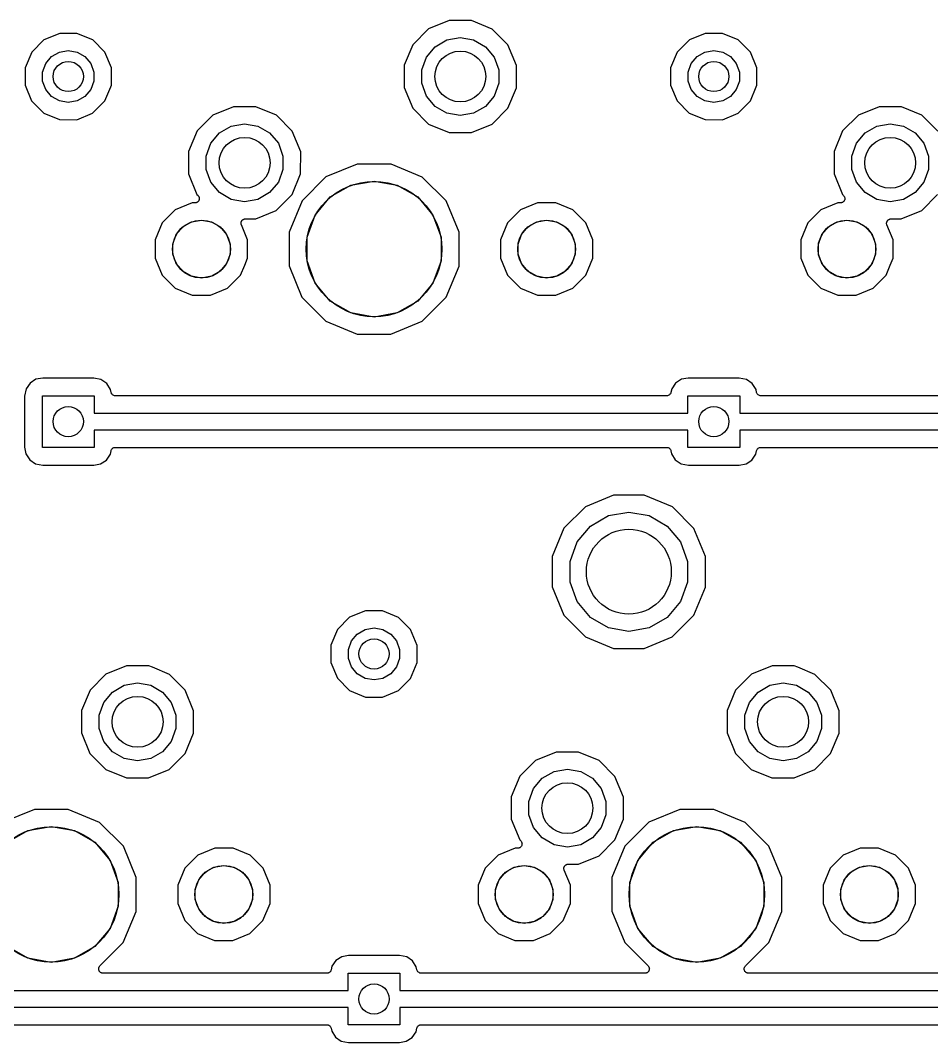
# Model space of a CAD drawing. Extents: x 36 to 201, y -145 to -29.
# Drawn here: x 49.59 to 76.41, y -83.36 to -53.27 of the extents above; entities that cross this region are included whole.
import ezdxf

# ---------------------------------------------------------------- set-up
doc = ezdxf.new("R2010")
doc.units = 0
doc.header["$MEASUREMENT"] = 0
doc.layers.add('BLACK', color=7, linetype='CONTINUOUS')

msp = doc.modelspace()

# ---------------------------------------------------------------- linework, layer by layer
at = {"layer": 'Black'}
for p, q in [((61.606, -53.5195), (61.1412, -53.9836)), ((62.213, -53.2687), (61.606, -53.5195)), ((62.8698, -53.2693), (62.213, -53.2687)), ((63.4764, -53.5212), (62.8698, -53.2693)), ((63.9405, -53.986), (63.4764, -53.5212)), ((50.2815, -53.8427), (49.924, -54.1997)), ((50.7485, -53.6498), (50.2815, -53.8427)), ((51.2537, -53.6502), (50.7485, -53.6498)), ((51.7203, -53.844), (51.2537, -53.6502)), ((52.0773, -54.2015), (51.7203, -53.844)), ((61.8025, -54.0411), (62.1476, -53.8418)), ((62.1476, -53.8418), (62.54, -53.7726)), ((62.54, -53.7726), (62.9324, -53.8418)), ((62.9324, -53.8418), (63.2775, -54.0411)), ((69.2815, -53.8427), (68.924, -54.1997)), ((69.7485, -53.6498), (69.2815, -53.8427)), ((70.2537, -53.6502), (69.7485, -53.6498)), ((70.7203, -53.844), (70.2537, -53.6502)), ((71.0773, -54.2015), (70.7203, -53.844)), ((50.7384, -54.2012), (51, -54.1551)), ((51, -54.1551), (51.2616, -54.2012)), ((61.1412, -53.9836), (60.8893, -54.5902)), ((61.5464, -54.3463), (61.8025, -54.0411)), ((63.2775, -54.0411), (63.5336, -54.3463)), ((64.1913, -54.593), (63.9405, -53.986)), ((69.7384, -54.2012), (70, -54.1551)), ((70, -54.1551), (70.2616, -54.2012)), ((49.924, -54.1997), (49.7302, -54.6663)), ((50.3376, -54.5375), (50.5083, -54.334)), ((50.5083, -54.334), (50.7384, -54.2012)), ((51.2616, -54.2012), (51.4917, -54.334)), ((51.4917, -54.334), (51.6624, -54.5375)), ((52.2702, -54.6685), (52.0773, -54.2015)), ((61.4101, -54.7208), (61.5464, -54.3463)), ((63.5336, -54.3463), (63.6699, -54.7208)), ((68.924, -54.1997), (68.7302, -54.6663)), ((69.3376, -54.5375), (69.5083, -54.334)), ((69.5083, -54.334), (69.7384, -54.2012)), ((70.2616, -54.2012), (70.4917, -54.334)), ((70.4917, -54.334), (70.6624, -54.5375)), ((71.2702, -54.6685), (71.0773, -54.2015)), ((49.7302, -54.6663), (49.7298, -55.1715)), ((50.2467, -54.7872), (50.3376, -54.5375)), ((51.6624, -54.5375), (51.7533, -54.7872)), ((52.2698, -55.1737), (52.2702, -54.6685)), ((60.8893, -54.5902), (60.8887, -55.247)), ((61.4101, -55.1192), (61.4101, -54.7208)), ((63.6699, -54.7208), (63.6699, -55.1192)), ((64.1908, -55.1965), (64.1913, -54.593)), ((68.7302, -54.6663), (68.7298, -55.1715)), ((69.2467, -54.7872), (69.3376, -54.5375)), ((70.6624, -54.5375), (70.7533, -54.7872)), ((71.2698, -55.1737), (71.2702, -54.6685)), ((50.2467, -55.0528), (50.2467, -54.7872)), ((50.3376, -55.3025), (50.2467, -55.0528)), ((51.7533, -55.0528), (51.6624, -55.3025)), ((51.7533, -54.7872), (51.7533, -55.0528)), ((69.2467, -55.0528), (69.2467, -54.7872)), ((69.3376, -55.3025), (69.2467, -55.0528)), ((70.7533, -55.0528), (70.6624, -55.3025)), ((70.7533, -54.7872), (70.7533, -55.0528)), ((49.7298, -55.1715), (49.9227, -55.6385)), ((50.5083, -55.506), (50.3376, -55.3025)), ((51.6624, -55.3025), (51.4917, -55.506)), ((52.076, -55.6403), (52.2491, -55.2234)), ((52.2491, -55.2234), (52.2698, -55.1737)), ((52.2491, -55.2234), (52.2491, -55.2234)), ((60.8887, -55.247), (61.1395, -55.854)), ((61.5464, -55.4937), (61.4101, -55.1192)), ((63.6699, -55.1192), (63.5336, -55.4937)), ((63.9388, -55.8564), (64.1907, -55.2498)), ((64.1907, -55.2498), (64.1908, -55.1966)), ((64.1908, -55.1966), (64.1908, -55.1965)), ((68.7298, -55.1715), (68.9227, -55.6385)), ((69.5083, -55.506), (69.3376, -55.3025)), ((70.6624, -55.3025), (70.4917, -55.506)), ((71.076, -55.6403), (71.2491, -55.2234)), ((71.2491, -55.2234), (71.2698, -55.1737)), ((71.2491, -55.2234), (71.2491, -55.2234)), ((49.9227, -55.6385), (50.2797, -55.996)), ((50.7384, -55.6388), (50.5083, -55.506)), ((51, -55.6849), (50.7384, -55.6388)), ((51.2616, -55.6388), (51, -55.6849)), ((51.4917, -55.506), (51.2616, -55.6388)), ((51.7185, -55.9973), (52.076, -55.6403)), ((61.8025, -55.7989), (61.5464, -55.4937)), ((63.5336, -55.4937), (63.2775, -55.7989)), ((68.9227, -55.6385), (69.2797, -55.996)), ((69.7384, -55.6388), (69.5083, -55.506)), ((70, -55.6849), (69.7384, -55.6388)), ((70.2616, -55.6388), (70, -55.6849)), ((70.4917, -55.506), (70.2616, -55.6388)), ((70.7185, -55.9973), (71.076, -55.6403)), ((55.863, -55.8087), (55.256, -56.0595)), ((56.5198, -55.8093), (55.863, -55.8087)), ((57.1264, -56.0612), (56.5198, -55.8093)), ((61.1395, -55.854), (61.6036, -56.3188)), ((62.1476, -55.9982), (61.8025, -55.7989)), ((63.2775, -55.7989), (62.9324, -55.9982)), ((63.474, -56.3205), (63.9388, -55.8564)), ((74.863, -55.8087), (74.256, -56.0595)), ((75.5198, -55.8093), (74.863, -55.8087)), ((76.1264, -56.0612), (75.5198, -55.8093)), ((50.2797, -55.996), (50.7463, -56.1898)), ((50.7463, -56.1898), (51.2515, -56.1902)), ((51.2515, -56.1902), (51.7185, -55.9973)), ((55.256, -56.0595), (54.7912, -56.5236)), ((57.5905, -56.526), (57.1264, -56.0612)), ((62.54, -56.0674), (62.1476, -55.9982)), ((62.9324, -55.9982), (62.54, -56.0674)), ((69.2797, -55.996), (69.7463, -56.1898)), ((69.7463, -56.1898), (70.2515, -56.1902)), ((70.2515, -56.1902), (70.7185, -55.9973)), ((74.256, -56.0595), (73.7912, -56.5236)), ((76.5905, -56.526), (76.1264, -56.0612)), ((54.7912, -56.5236), (54.5393, -57.1302)), ((55.4525, -56.5811), (55.7976, -56.3818)), ((55.7976, -56.3818), (56.19, -56.3126)), ((56.19, -56.3126), (56.5824, -56.3818)), ((56.5824, -56.3818), (56.9275, -56.5811)), ((57.8413, -57.133), (57.5905, -56.526)), ((61.6036, -56.3188), (62.2102, -56.5707)), ((62.2102, -56.5707), (62.867, -56.5713)), ((62.867, -56.5713), (63.474, -56.3205)), ((73.7912, -56.5236), (73.5393, -57.1302)), ((74.4525, -56.5811), (74.7976, -56.3818)), ((74.7976, -56.3818), (75.19, -56.3126)), ((75.19, -56.3126), (75.5824, -56.3818)), ((75.5824, -56.3818), (75.9275, -56.5811)), ((55.1964, -56.8863), (55.4525, -56.5811)), ((56.9275, -56.5811), (57.1836, -56.8863)), ((74.1964, -56.8863), (74.4525, -56.5811)), ((75.9275, -56.5811), (76.1836, -56.8863)), ((54.5393, -57.1302), (54.5387, -57.787)), ((55.0601, -57.2608), (55.1964, -56.8863)), ((57.1836, -56.8863), (57.3199, -57.2608)), ((57.8407, -57.7898), (57.8413, -57.133)), ((73.5393, -57.1302), (73.5387, -57.787)), ((74.0601, -57.2608), (74.1964, -56.8863)), ((76.1836, -56.8863), (76.3199, -57.2608)), ((55.0601, -57.6592), (55.0601, -57.2608)), ((57.3199, -57.2608), (57.3199, -57.6592)), ((74.0601, -57.6592), (74.0601, -57.2608)), ((76.3199, -57.2608), (76.3199, -57.6592)), ((55.1964, -58.0337), (55.0601, -57.6592)), ((57.3199, -57.6592), (57.1836, -58.0337)), ((59.5045, -57.4977), (58.5846, -57.8778)), ((60.4998, -57.4985), (59.5045, -57.4977)), ((61.4191, -57.8802), (60.4998, -57.4985)), ((74.1964, -58.0337), (74.0601, -57.6592)), ((76.3199, -57.6592), (76.1836, -58.0337)), ((54.5387, -57.787), (54.7895, -58.394)), ((55.4525, -58.3389), (55.1964, -58.0337)), ((57.1836, -58.0337), (56.9275, -58.3389)), ((57.5888, -58.3964), (57.8407, -57.7898)), ((58.5846, -57.8778), (57.8802, -58.5809)), ((59.3154, -58.1192), (60, -57.9985)), ((60, -57.9985), (60.6846, -58.1192)), ((62.1222, -58.5846), (61.4191, -57.8802)), ((73.5387, -57.787), (73.7895, -58.394)), ((74.4525, -58.3389), (74.1964, -58.0337)), ((76.1836, -58.0337), (75.9275, -58.3389)), ((55.7976, -58.5382), (55.4525, -58.3389)), ((56.9275, -58.3389), (56.5824, -58.5382)), ((58.7134, -58.4667), (59.3154, -58.1192)), ((60.6846, -58.1192), (61.2865, -58.4667)), ((74.7976, -58.5382), (74.4525, -58.3389)), ((75.9275, -58.3389), (75.5824, -58.5382)), ((54.6509, -58.6409), (54.1513, -58.8473)), ((54.7297, -58.6409), (54.6509, -58.6409)), ((54.7461, -58.6381), (54.7297, -58.6409)), ((54.7626, -58.6366), (54.7461, -58.6381)), ((54.7676, -58.6343), (54.7626, -58.6366)), ((54.7731, -58.6333), (54.7676, -58.6343)), ((54.7875, -58.625), (54.7731, -58.6333)), ((54.8026, -58.618), (54.7875, -58.625)), ((54.7895, -58.394), (54.8197, -58.4242)), ((54.8065, -58.6141), (54.8026, -58.618)), ((54.8114, -58.6113), (54.8065, -58.6141)), ((54.822, -58.5986), (54.8114, -58.6113)), ((54.8197, -58.4242), (54.8292, -58.4378)), ((54.8338, -58.5869), (54.822, -58.5986)), ((54.8292, -58.4378), (54.8399, -58.4505)), ((54.8361, -58.5818), (54.8338, -58.5869)), ((54.8397, -58.5775), (54.8361, -58.5818)), ((54.8454, -58.5619), (54.8397, -58.5775)), ((54.8399, -58.4505), (54.8418, -58.4558)), ((54.8418, -58.4558), (54.845, -58.4604)), ((54.845, -58.4604), (54.8492, -58.4764)), ((54.8525, -58.5469), (54.8454, -58.5619)), ((54.8492, -58.4764), (54.8549, -58.492)), ((54.8529, -58.5413), (54.8525, -58.5469)), ((54.8549, -58.5361), (54.8529, -58.5413)), ((54.8549, -58.492), (54.8549, -58.4976)), ((54.8549, -58.4976), (54.8563, -58.503)), ((54.8563, -58.503), (54.8549, -58.5195)), ((54.8549, -58.5195), (54.8549, -58.5361)), ((56.19, -58.6074), (55.7976, -58.5382)), ((56.5824, -58.5382), (56.19, -58.6074)), ((57.124, -58.8605), (57.5888, -58.3964)), ((57.8802, -58.5809), (57.4985, -59.5002)), ((58.2666, -58.9992), (58.7134, -58.4667)), ((61.2865, -58.4667), (61.7334, -58.9992)), ((62.5023, -59.5045), (62.1222, -58.5846)), ((64.8109, -58.6409), (64.3113, -58.8473)), ((65.3515, -58.6413), (64.8109, -58.6409)), ((65.8508, -58.8487), (65.3515, -58.6413)), ((73.6509, -58.6409), (73.1513, -58.8473)), ((73.7297, -58.6409), (73.6509, -58.6409)), ((73.7461, -58.6381), (73.7297, -58.6409)), ((73.7626, -58.6366), (73.7461, -58.6381)), ((73.7676, -58.6343), (73.7626, -58.6366)), ((73.7731, -58.6333), (73.7676, -58.6343)), ((73.7875, -58.625), (73.7731, -58.6333)), ((73.8026, -58.618), (73.7875, -58.625)), ((73.7895, -58.394), (73.8197, -58.4242)), ((73.8065, -58.6141), (73.8026, -58.618)), ((73.8114, -58.6113), (73.8065, -58.6141)), ((73.822, -58.5986), (73.8114, -58.6113)), ((73.8197, -58.4242), (73.8292, -58.4378)), ((73.8338, -58.5869), (73.822, -58.5986)), ((73.8292, -58.4378), (73.8399, -58.4505)), ((73.8361, -58.5818), (73.8338, -58.5869)), ((73.8397, -58.5775), (73.8361, -58.5818)), ((73.8454, -58.5619), (73.8397, -58.5775)), ((73.8399, -58.4505), (73.8418, -58.4558)), ((73.8418, -58.4558), (73.845, -58.4604)), ((73.845, -58.4604), (73.8492, -58.4764)), ((73.8525, -58.5469), (73.8454, -58.5619)), ((73.8492, -58.4764), (73.8549, -58.492)), ((73.8529, -58.5413), (73.8525, -58.5469)), ((73.8549, -58.5361), (73.8529, -58.5413)), ((73.8549, -58.492), (73.8549, -58.4976)), ((73.8549, -58.4976), (73.8563, -58.503)), ((73.8563, -58.503), (73.8549, -58.5195)), ((73.8549, -58.5195), (73.8549, -58.5361)), ((75.19, -58.6074), (74.7976, -58.5382)), ((75.5824, -58.5382), (75.19, -58.6074)), ((76.124, -58.8605), (76.5888, -58.3964)), ((54.1513, -58.8473), (53.7687, -59.2292)), ((56.517, -59.1113), (57.124, -58.8605)), ((64.3113, -58.8473), (63.9287, -59.2292)), ((66.2327, -59.2313), (65.8508, -58.8487)), ((73.1513, -58.8473), (72.7687, -59.2292)), ((75.517, -59.1113), (76.124, -58.8605)), ((53.7687, -59.2292), (53.5613, -59.7285)), ((54.371, -59.3457), (54.6279, -59.1974)), ((54.6279, -59.1974), (54.92, -59.1458)), ((54.92, -59.1458), (55.2121, -59.1974)), ((55.2121, -59.1974), (55.469, -59.3457)), ((56.086, -59.2434), (56.0878, -59.2297)), ((56.0878, -59.2516), (56.086, -59.2434)), ((56.0878, -59.2297), (56.0879, -59.2159)), ((56.0878, -59.26), (56.0878, -59.2516)), ((56.0925, -59.273), (56.0878, -59.26)), ((56.0879, -59.2159), (56.0907, -59.208)), ((56.0907, -59.208), (56.0918, -59.1997)), ((56.0918, -59.1997), (56.0982, -59.1874)), ((56.0955, -59.2865), (56.0925, -59.273)), ((56.0982, -59.1874), (56.103, -59.1744)), ((56.103, -59.1744), (56.1084, -59.168)), ((56.1084, -59.168), (56.1122, -59.1606)), ((56.1122, -59.1606), (56.1224, -59.1513)), ((56.1224, -59.1513), (56.1314, -59.1407)), ((56.1314, -59.1407), (56.1386, -59.1365)), ((56.1386, -59.1365), (56.1448, -59.1308)), ((56.1448, -59.1308), (56.1576, -59.1256)), ((56.1576, -59.1256), (56.1696, -59.1186)), ((56.1696, -59.1186), (56.1778, -59.1172)), ((56.1778, -59.1172), (56.1855, -59.114)), ((56.1855, -59.114), (56.1994, -59.1134)), ((56.1994, -59.1134), (56.213, -59.111)), ((56.213, -59.111), (56.517, -59.1113)), ((58.0289, -59.6524), (58.2666, -58.9992)), ((61.7334, -58.9992), (61.9711, -59.6524)), ((63.9287, -59.2292), (63.7213, -59.7285)), ((64.531, -59.3457), (64.7879, -59.1974)), ((64.7879, -59.1974), (65.08, -59.1458)), ((65.08, -59.1458), (65.3721, -59.1974)), ((65.3721, -59.1974), (65.629, -59.3457)), ((66.4391, -59.7309), (66.2327, -59.2313)), ((72.7687, -59.2292), (72.5613, -59.7285)), ((73.371, -59.3457), (73.6279, -59.1974)), ((73.6279, -59.1974), (73.92, -59.1458)), ((73.92, -59.1458), (74.2121, -59.1974)), ((74.2121, -59.1974), (74.469, -59.3457)), ((75.086, -59.2434), (75.0878, -59.2297)), ((75.0878, -59.2516), (75.086, -59.2434)), ((75.0878, -59.2297), (75.0879, -59.2159)), ((75.0878, -59.26), (75.0878, -59.2516)), ((75.0925, -59.273), (75.0878, -59.26)), ((75.0879, -59.2159), (75.0907, -59.208)), ((75.0907, -59.208), (75.0918, -59.1997)), ((75.0918, -59.1997), (75.0982, -59.1874)), ((75.0955, -59.2865), (75.0925, -59.273)), ((75.0982, -59.1874), (75.103, -59.1744)), ((75.103, -59.1744), (75.1084, -59.168)), ((75.1084, -59.168), (75.1122, -59.1606)), ((75.1122, -59.1606), (75.1224, -59.1513)), ((75.1224, -59.1513), (75.1314, -59.1407)), ((75.1314, -59.1407), (75.1386, -59.1365)), ((75.1386, -59.1365), (75.1448, -59.1308)), ((75.1448, -59.1308), (75.1576, -59.1256)), ((75.1576, -59.1256), (75.1696, -59.1186)), ((75.1696, -59.1186), (75.1778, -59.1172)), ((75.1778, -59.1172), (75.1855, -59.114)), ((75.1855, -59.114), (75.1994, -59.1134)), ((75.1994, -59.1134), (75.213, -59.111)), ((75.213, -59.111), (75.517, -59.1113)), ((54.0788, -59.8517), (54.1803, -59.5729)), ((54.1803, -59.5729), (54.371, -59.3457)), ((55.469, -59.3457), (55.6597, -59.5729)), ((55.6597, -59.5729), (55.7612, -59.8517)), ((56.2791, -59.7309), (56.0955, -59.2865)), ((57.4985, -59.5002), (57.4977, -60.4955)), ((62.5016, -60.2942), (62.5023, -59.5045)), ((64.2388, -59.8517), (64.3403, -59.5729)), ((64.3403, -59.5729), (64.531, -59.3457)), ((65.629, -59.3457), (65.8197, -59.5729)), ((65.8197, -59.5729), (65.9212, -59.8517)), ((73.0788, -59.8517), (73.1803, -59.5729)), ((73.1803, -59.5729), (73.371, -59.3457)), ((74.469, -59.3457), (74.6597, -59.5729)), ((74.6597, -59.5729), (74.7612, -59.8517)), ((75.2791, -59.7309), (75.0955, -59.2865)), ((53.5613, -59.7285), (53.5609, -60.2691)), ((54.0788, -60.1483), (54.0788, -59.8517)), ((55.7612, -59.8517), (55.7612, -60.1483)), ((56.2787, -60.2715), (56.2791, -59.7309)), ((58.0289, -60.3476), (58.0289, -59.6524)), ((61.9711, -59.6524), (61.9711, -60.3476)), ((63.7213, -59.7285), (63.7209, -60.2691)), ((64.2388, -60.1483), (64.2388, -59.8517)), ((65.9212, -59.8517), (65.9212, -60.1483)), ((66.4387, -60.2715), (66.4391, -59.7309)), ((72.5613, -59.7285), (72.5609, -60.2691)), ((73.0788, -60.1483), (73.0788, -59.8517)), ((74.7612, -59.8517), (74.7612, -60.1483)), ((75.2787, -60.2715), (75.2791, -59.7309)), ((54.1803, -60.4271), (54.0788, -60.1483)), ((55.7612, -60.1483), (55.6597, -60.4271)), ((64.3403, -60.4271), (64.2388, -60.1483)), ((65.9212, -60.1483), (65.8197, -60.4271)), ((73.1803, -60.4271), (73.0788, -60.1483)), ((74.7612, -60.1483), (74.6597, -60.4271)), ((53.5609, -60.2691), (53.7673, -60.7687)), ((54.371, -60.6543), (54.1803, -60.4271)), ((55.6597, -60.4271), (55.469, -60.6543)), ((56.0713, -60.7708), (56.1954, -60.4719)), ((56.1954, -60.4719), (56.2787, -60.2715)), ((58.2666, -61.0008), (58.0289, -60.3476)), ((61.9711, -60.3476), (61.7334, -61.0008)), ((62.5015, -60.4998), (62.5016, -60.2942)), ((62.5016, -60.2942), (62.5016, -60.2942)), ((63.7209, -60.2691), (63.9273, -60.7687)), ((64.531, -60.6543), (64.3403, -60.4271)), ((65.8197, -60.4271), (65.629, -60.6543)), ((66.2313, -60.7708), (66.4387, -60.2715)), ((72.5609, -60.2691), (72.7673, -60.7687)), ((73.371, -60.6543), (73.1803, -60.4271)), ((74.6597, -60.4271), (74.469, -60.6543)), ((75.0713, -60.7708), (75.1954, -60.4719)), ((75.1954, -60.4719), (75.2787, -60.2715)), ((53.7673, -60.7687), (54.1492, -61.1513)), ((54.6279, -60.8026), (54.371, -60.6543)), ((55.469, -60.6543), (55.2121, -60.8026)), ((55.6887, -61.1527), (56.0713, -60.7708)), ((57.4977, -60.4955), (57.8778, -61.4154)), ((62.1198, -61.4191), (62.5015, -60.4998)), ((63.9273, -60.7687), (64.3092, -61.1513)), ((64.7879, -60.8026), (64.531, -60.6543)), ((65.629, -60.6543), (65.3721, -60.8026)), ((65.8487, -61.1527), (66.2313, -60.7708)), ((72.7673, -60.7687), (73.1492, -61.1513)), ((73.6279, -60.8026), (73.371, -60.6543)), ((74.469, -60.6543), (74.2121, -60.8026)), ((74.6887, -61.1527), (75.0713, -60.7708)), ((54.92, -60.8541), (54.6279, -60.8026)), ((55.2121, -60.8026), (54.92, -60.8541)), ((58.7134, -61.5332), (58.2666, -61.0008)), ((61.7334, -61.0008), (61.2865, -61.5332)), ((65.08, -60.8541), (64.7879, -60.8026)), ((65.3721, -60.8026), (65.08, -60.8541)), ((73.92, -60.8541), (73.6279, -60.8026)), ((74.2121, -60.8026), (73.92, -60.8541)), ((54.1492, -61.1513), (54.6485, -61.3587)), ((54.6485, -61.3587), (55.1891, -61.3591)), ((55.1891, -61.3591), (55.6887, -61.1527)), ((64.3092, -61.1513), (64.8085, -61.3587)), ((64.8085, -61.3587), (65.3491, -61.3591)), ((65.3491, -61.3591), (65.8487, -61.1527)), ((73.1492, -61.1513), (73.6485, -61.3587)), ((73.6485, -61.3587), (74.1891, -61.3591)), ((74.1891, -61.3591), (74.6887, -61.1527)), ((57.8778, -61.4154), (58.5809, -62.1198)), ((59.3154, -61.8808), (58.7134, -61.5332)), ((61.2865, -61.5332), (60.6846, -61.8808)), ((61.4154, -62.1222), (62.1198, -61.4191)), ((60, -62.0015), (59.3154, -61.8808)), ((60.6846, -61.8808), (60, -62.0015)), ((58.5809, -62.1198), (59.5002, -62.5015)), ((60.4955, -62.5023), (61.4154, -62.1222)), ((59.5002, -62.5015), (60.4955, -62.5023)), ((50.2498, -63.7976), (50.0505, -63.8351)), ((51.7493, -63.7976), (50.2498, -63.7976)), ((51.9635, -63.8409), (51.7493, -63.7976)), ((69.2498, -63.7976), (69.0505, -63.8351)), ((70.7493, -63.7976), (69.2498, -63.7976)), ((70.9635, -63.8409), (70.7493, -63.7976)), ((49.8769, -63.9468), (49.7609, -64.1165)), ((50.0505, -63.8351), (49.8769, -63.9468)), ((52.1332, -63.9569), (51.9635, -63.8409)), ((52.2449, -64.1305), (52.1332, -63.9569)), ((68.8769, -63.9468), (68.7609, -64.1165)), ((69.0505, -63.8351), (68.8769, -63.9468)), ((71.1332, -63.9569), (70.9635, -63.8409)), ((71.2449, -64.1305), (71.1332, -63.9569)), ((49.7609, -64.1165), (49.7176, -64.3307)), ((49.7176, -64.3307), (49.7176, -65.8302)), ((50.238, -65.842), (50.238, -64.318)), ((50.238, -64.318), (51.762, -64.318)), ((51.762, -64.318), (51.762, -64.83)), ((52.2615, -64.2185), (52.2449, -64.1305)), ((52.269, -64.2385), (52.2615, -64.2185)), ((52.2763, -64.2585), (52.269, -64.2385)), ((52.2768, -64.2591), (52.2763, -64.2585)), ((52.277, -64.2598), (52.2768, -64.2591)), ((52.291, -64.276), (52.277, -64.2598)), ((52.3047, -64.2923), (52.291, -64.276)), ((52.3053, -64.2927), (52.3047, -64.2923)), ((52.3058, -64.2932), (52.3053, -64.2927)), ((52.3243, -64.3037), (52.3058, -64.2932)), ((52.3429, -64.3143), (52.3243, -64.3037)), ((52.3436, -64.3145), (52.3429, -64.3143)), ((52.3442, -64.3148), (52.3436, -64.3145)), ((52.3653, -64.3183), (52.3442, -64.3148)), ((52.3863, -64.322), (52.3653, -64.3183)), ((68.6155, -64.322), (52.3863, -64.322)), ((68.6356, -64.3184), (68.6155, -64.322)), ((68.6559, -64.3154), (68.6356, -64.3184)), ((68.6573, -64.3146), (68.6559, -64.3154)), ((68.6589, -64.3143), (68.6573, -64.3146)), ((68.6767, -64.3041), (68.6589, -64.3143)), ((68.6946, -64.2943), (68.6767, -64.3041)), ((68.6957, -64.2931), (68.6946, -64.2943)), ((68.6971, -64.2923), (68.6957, -64.2931)), ((68.7103, -64.2766), (68.6971, -64.2923)), ((68.7238, -64.2613), (68.7103, -64.2766)), ((68.7244, -64.2597), (68.7238, -64.2613)), ((68.7255, -64.2585), (68.7244, -64.2597)), ((68.7325, -64.2393), (68.7255, -64.2585)), ((68.7399, -64.2202), (68.7325, -64.2393)), ((68.7609, -64.1165), (68.7399, -64.2202)), ((69.238, -64.83), (69.238, -64.318)), ((69.238, -64.318), (70.762, -64.318)), ((70.762, -64.318), (70.762, -64.83)), ((71.2615, -64.2185), (71.2449, -64.1305)), ((71.269, -64.2385), (71.2615, -64.2185)), ((71.2763, -64.2585), (71.269, -64.2385)), ((71.2768, -64.2591), (71.2763, -64.2585)), ((71.277, -64.2598), (71.2768, -64.2591)), ((71.291, -64.276), (71.277, -64.2598)), ((71.3047, -64.2923), (71.291, -64.276)), ((71.3053, -64.2927), (71.3047, -64.2923)), ((71.3058, -64.2932), (71.3053, -64.2927)), ((71.3243, -64.3037), (71.3058, -64.2932)), ((71.3429, -64.3143), (71.3243, -64.3037)), ((71.3436, -64.3145), (71.3429, -64.3143)), ((71.3442, -64.3148), (71.3436, -64.3145)), ((71.3653, -64.3183), (71.3442, -64.3148)), ((71.3863, -64.322), (71.3653, -64.3183)), ((87.6155, -64.322), (71.3863, -64.322)), ((51.762, -64.83), (69.238, -64.83)), ((70.762, -64.83), (88.238, -64.83)), ((69.238, -65.33), (51.762, -65.33)), ((51.762, -65.33), (51.762, -65.842)), ((69.238, -65.842), (69.238, -65.33)), ((88.238, -65.33), (70.762, -65.33)), ((70.762, -65.33), (70.762, -65.842)), ((49.7176, -65.8302), (49.7551, -66.0295)), ((51.762, -65.842), (50.238, -65.842)), ((52.2675, -65.9207), (52.2745, -65.9015)), ((52.2745, -65.9015), (52.2756, -65.9003)), ((52.2756, -65.9003), (52.2762, -65.8987)), ((52.2762, -65.8987), (52.2897, -65.8834)), ((52.2897, -65.8834), (52.3029, -65.8677)), ((52.3029, -65.8677), (52.3043, -65.8669)), ((52.3043, -65.8669), (52.3054, -65.8657)), ((52.3054, -65.8657), (52.3233, -65.8559)), ((52.3233, -65.8559), (52.3411, -65.8457)), ((52.3411, -65.8457), (52.3427, -65.8454)), ((52.3427, -65.8454), (52.3441, -65.8446)), ((52.3441, -65.8446), (52.3644, -65.8416)), ((52.3644, -65.8416), (52.3845, -65.838)), ((52.3845, -65.838), (68.6137, -65.838)), ((68.6137, -65.838), (68.6347, -65.8417)), ((68.6347, -65.8417), (68.6558, -65.8452)), ((68.6558, -65.8452), (68.6564, -65.8455)), ((68.6564, -65.8455), (68.6571, -65.8457)), ((68.6571, -65.8457), (68.6756, -65.8563)), ((68.6756, -65.8563), (68.6942, -65.8668)), ((68.6942, -65.8668), (68.6947, -65.8673)), ((68.6947, -65.8673), (68.6953, -65.8677)), ((68.6953, -65.8677), (68.7091, -65.8841)), ((68.7091, -65.8841), (68.723, -65.9002)), ((68.723, -65.9002), (68.7232, -65.9009)), ((68.7232, -65.9009), (68.7237, -65.9015)), ((68.7237, -65.9015), (68.731, -65.9215)), ((70.762, -65.842), (69.238, -65.842)), ((71.2675, -65.9207), (71.2745, -65.9015)), ((71.2745, -65.9015), (71.2756, -65.9003)), ((71.2756, -65.9003), (71.2762, -65.8987)), ((71.2762, -65.8987), (71.2897, -65.8834)), ((71.2897, -65.8834), (71.3029, -65.8677)), ((71.3029, -65.8677), (71.3043, -65.8669)), ((71.3043, -65.8669), (71.3054, -65.8657)), ((71.3054, -65.8657), (71.3233, -65.8559)), ((71.3233, -65.8559), (71.3411, -65.8457)), ((71.3411, -65.8457), (71.3427, -65.8454)), ((71.3427, -65.8454), (71.3441, -65.8446)), ((71.3441, -65.8446), (71.3644, -65.8416)), ((71.3644, -65.8416), (71.3845, -65.838)), ((71.3845, -65.838), (87.6137, -65.838)), ((49.7551, -66.0295), (49.8668, -66.2031)), ((49.8668, -66.2031), (50.0365, -66.3191)), ((52.1231, -66.2132), (52.2391, -66.0435)), ((52.2391, -66.0435), (52.2601, -65.9398)), ((52.2601, -65.9398), (52.2675, -65.9207)), ((68.731, -65.9215), (68.7385, -65.9415)), ((68.7385, -65.9415), (68.7551, -66.0295)), ((68.7551, -66.0295), (68.8668, -66.2031)), ((68.8668, -66.2031), (69.0365, -66.3191)), ((71.1231, -66.2132), (71.2391, -66.0435)), ((71.2391, -66.0435), (71.2601, -65.9398)), ((71.2601, -65.9398), (71.2675, -65.9207)), ((50.0365, -66.3191), (50.2507, -66.3624)), ((50.2507, -66.3624), (51.7502, -66.3624)), ((51.7502, -66.3624), (51.9495, -66.3249)), ((51.9495, -66.3249), (52.1231, -66.2132)), ((69.0365, -66.3191), (69.2507, -66.3624)), ((69.2507, -66.3624), (70.7502, -66.3624)), ((70.7502, -66.3624), (70.9495, -66.3249)), ((70.9495, -66.3249), (71.1231, -66.2132)), ((67.0528, -67.2416), (66.2226, -67.5846)), ((67.9511, -67.2424), (67.0528, -67.2416)), ((68.7807, -67.5869), (67.9511, -67.2424)), ((66.2226, -67.5846), (65.5869, -68.2193)), ((69.4154, -68.2226), (68.7807, -67.5869)), ((66.3708, -68.1543), (66.8992, -67.8493)), ((66.8992, -67.8493), (67.5, -67.7433)), ((67.5, -67.7433), (68.1008, -67.8493)), ((68.1008, -67.8493), (68.6292, -68.1543)), ((65.5869, -68.2193), (65.2424, -69.0489)), ((65.9787, -68.6217), (66.3708, -68.1543)), ((68.6292, -68.1543), (69.0213, -68.6217)), ((69.7584, -69.0528), (69.4154, -68.2226)), ((65.77, -69.195), (65.9787, -68.6217)), ((69.0213, -68.6217), (69.23, -69.195)), ((65.2424, -69.0489), (65.2416, -69.9472)), ((65.77, -69.805), (65.77, -69.195)), ((69.23, -69.195), (69.23, -69.805)), ((69.7576, -69.9511), (69.7584, -69.0528)), ((65.9787, -70.3783), (65.77, -69.805)), ((69.23, -69.805), (69.0213, -70.3783)), ((65.2416, -69.9472), (65.5846, -70.7774)), ((69.4131, -70.7807), (69.7576, -69.9511)), ((66.3708, -70.8457), (65.9787, -70.3783)), ((69.0213, -70.3783), (68.6292, -70.8457)), ((59.7485, -70.6498), (59.2815, -70.8427)), ((60.2537, -70.6502), (59.7485, -70.6498)), ((60.7203, -70.844), (60.2537, -70.6502)), ((59.2815, -70.8427), (58.924, -71.1997)), ((61.0773, -71.2015), (60.7203, -70.844)), ((65.5846, -70.7774), (66.2193, -71.4131)), ((66.8992, -71.1507), (66.3708, -70.8457)), ((68.6292, -70.8457), (68.1008, -71.1507)), ((68.7774, -71.4154), (69.4131, -70.7807)), ((58.924, -71.1997), (58.7302, -71.6663)), ((59.5083, -71.334), (59.7384, -71.2012)), ((59.7384, -71.2012), (60, -71.1551)), ((60, -71.1551), (60.2616, -71.2012)), ((60.2616, -71.2012), (60.4917, -71.334)), ((61.2702, -71.6685), (61.0773, -71.2015)), ((67.5, -71.2567), (66.8992, -71.1507)), ((68.1008, -71.1507), (67.5, -71.2567)), ((59.2467, -71.7872), (59.3376, -71.5375)), ((59.3376, -71.5375), (59.5083, -71.334)), ((60.4917, -71.334), (60.6624, -71.5375)), ((60.6624, -71.5375), (60.7533, -71.7872)), ((66.2193, -71.4131), (67.0489, -71.7576)), ((67.9472, -71.7584), (68.7774, -71.4154)), ((58.7302, -71.6663), (58.7298, -72.1715)), ((59.2467, -72.0528), (59.2467, -71.7872)), ((60.7533, -71.7872), (60.7533, -72.0528)), ((61.2698, -72.1737), (61.2702, -71.6685)), ((67.0489, -71.7576), (67.9472, -71.7584)), ((58.7298, -72.1715), (58.9227, -72.6385)), ((59.3376, -72.3025), (59.2467, -72.0528)), ((60.7533, -72.0528), (60.6624, -72.3025)), ((61.076, -72.6403), (61.2698, -72.1737)), ((52.106, -72.5195), (51.6412, -72.9836)), ((52.713, -72.2687), (52.106, -72.5195)), ((53.3698, -72.2693), (52.713, -72.2687)), ((53.4774, -72.314), (53.3698, -72.2693)), ((53.9764, -72.5212), (53.4774, -72.314)), ((54.4405, -72.986), (53.9764, -72.5212)), ((59.5083, -72.506), (59.3376, -72.3025)), ((59.7384, -72.6388), (59.5083, -72.506)), ((60.4917, -72.506), (60.2616, -72.6388)), ((60.6624, -72.3025), (60.4917, -72.506)), ((71.106, -72.5195), (70.6412, -72.9836)), ((71.713, -72.2687), (71.106, -72.5195)), ((72.3698, -72.2693), (71.713, -72.2687)), ((72.4774, -72.314), (72.3698, -72.2693)), ((72.9764, -72.5212), (72.4774, -72.314)), ((73.4405, -72.986), (72.9764, -72.5212)), ((52.6476, -72.8418), (53.04, -72.7726)), ((53.04, -72.7726), (53.4324, -72.8418)), ((58.9227, -72.6385), (59.2797, -72.996)), ((60, -72.6849), (59.7384, -72.6388)), ((60.2616, -72.6388), (60, -72.6849)), ((60.7185, -72.9973), (61.076, -72.6403)), ((71.6476, -72.8418), (72.04, -72.7726)), ((72.04, -72.7726), (72.4324, -72.8418)), ((51.6412, -72.9836), (51.3893, -73.5902)), ((52.0464, -73.3463), (52.3025, -73.0411)), ((52.3025, -73.0411), (52.6476, -72.8418)), ((53.4324, -72.8418), (53.7775, -73.0411)), ((53.7775, -73.0411), (54.0336, -73.3463)), ((54.6913, -73.593), (54.4405, -72.986)), ((59.2797, -72.996), (59.7463, -73.1898)), ((60.2515, -73.1902), (60.7185, -72.9973)), ((70.6412, -72.9836), (70.3893, -73.5902)), ((71.0464, -73.3463), (71.3025, -73.0411)), ((71.3025, -73.0411), (71.6476, -72.8418)), ((72.4324, -72.8418), (72.7775, -73.0411)), ((72.7775, -73.0411), (73.0336, -73.3463)), ((73.6913, -73.593), (73.4405, -72.986)), ((51.9101, -73.7208), (52.0464, -73.3463)), ((54.0336, -73.3463), (54.1699, -73.7208)), ((59.7463, -73.1898), (60.2515, -73.1902)), ((70.9101, -73.7208), (71.0464, -73.3463)), ((73.0336, -73.3463), (73.1699, -73.7208)), ((51.3893, -73.5902), (51.3887, -74.247)), ((51.9101, -74.1192), (51.9101, -73.7208)), ((54.1699, -73.7208), (54.1699, -74.1192)), ((54.6907, -74.2498), (54.6913, -73.593)), ((70.3893, -73.5902), (70.3887, -74.247)), ((70.9101, -74.1192), (70.9101, -73.7208)), ((73.1699, -73.7208), (73.1699, -74.1192)), ((73.6907, -74.2498), (73.6913, -73.593)), ((51.3887, -74.247), (51.6395, -74.854)), ((52.0464, -74.4937), (51.9101, -74.1192)), ((54.1699, -74.1192), (54.0336, -74.4937)), ((54.4388, -74.8564), (54.6907, -74.2498)), ((70.3887, -74.247), (70.6395, -74.854)), ((71.0464, -74.4937), (70.9101, -74.1192)), ((73.1699, -74.1192), (73.0336, -74.4937)), ((73.4388, -74.8564), (73.6907, -74.2498)), ((52.3025, -74.7989), (52.0464, -74.4937)), ((54.0336, -74.4937), (53.7775, -74.7989)), ((71.3025, -74.7989), (71.0464, -74.4937)), ((73.0336, -74.4937), (72.7775, -74.7989)), ((51.6395, -74.854), (52.1036, -75.3188)), ((52.6476, -74.9982), (52.3025, -74.7989)), ((53.7775, -74.7989), (53.4324, -74.9982)), ((53.974, -75.3205), (54.4388, -74.8564)), ((65.363, -74.8087), (64.756, -75.0595)), ((66.0198, -74.8093), (65.363, -74.8087)), ((66.6264, -75.0612), (66.0198, -74.8093)), ((70.6395, -74.854), (71.1036, -75.3188)), ((71.6476, -74.9982), (71.3025, -74.7989)), ((72.7775, -74.7989), (72.4324, -74.9982)), ((72.974, -75.3205), (73.4388, -74.8564)), ((53.04, -75.0674), (52.6476, -74.9982)), ((53.4324, -74.9982), (53.04, -75.0674)), ((64.756, -75.0595), (64.2912, -75.5236)), ((67.0905, -75.526), (66.6264, -75.0612)), ((72.04, -75.0674), (71.6476, -74.9982)), ((72.4324, -74.9982), (72.04, -75.0674)), ((52.1036, -75.3188), (52.7102, -75.5707)), ((53.367, -75.5713), (53.974, -75.3205)), ((64.2912, -75.5236), (64.0393, -76.1302)), ((64.9525, -75.5811), (65.2976, -75.3818)), ((65.2976, -75.3818), (65.69, -75.3126)), ((65.69, -75.3126), (66.0824, -75.3818)), ((66.0824, -75.3818), (66.4275, -75.5811)), ((67.3413, -76.133), (67.0905, -75.526)), ((71.1036, -75.3188), (71.7102, -75.5707)), ((72.367, -75.5713), (72.974, -75.3205)), ((52.7102, -75.5707), (53.367, -75.5713)), ((64.6964, -75.8863), (64.9525, -75.5811)), ((66.4275, -75.5811), (66.6836, -75.8863)), ((71.7102, -75.5707), (72.367, -75.5713)), ((64.0393, -76.1302), (64.0387, -76.787)), ((64.5601, -76.2608), (64.6964, -75.8863)), ((66.6836, -75.8863), (66.8199, -76.2608)), ((67.3407, -76.7898), (67.3413, -76.133)), ((64.5601, -76.6592), (64.5601, -76.2608)), ((66.8199, -76.2608), (66.8199, -76.6592)), ((50.0045, -76.4977), (49.0846, -76.8778)), ((50.9998, -76.4985), (50.0045, -76.4977)), ((51.9191, -76.8802), (50.9998, -76.4985)), ((64.6964, -77.0337), (64.5601, -76.6592)), ((66.8199, -76.6592), (66.6836, -77.0337)), ((69.0045, -76.4977), (68.0846, -76.8778)), ((69.9998, -76.4985), (69.0045, -76.4977)), ((70.9191, -76.8802), (69.9998, -76.4985)), ((49.8154, -77.1192), (50.5, -76.9985)), ((50.5, -76.9985), (51.1846, -77.1192)), ((52.6222, -77.5846), (51.9191, -76.8802)), ((64.0387, -76.787), (64.2895, -77.394)), ((64.9525, -77.3389), (64.6964, -77.0337)), ((66.6836, -77.0337), (66.4275, -77.3389)), ((67.0888, -77.3964), (67.3407, -76.7898)), ((68.0846, -76.8778), (67.3802, -77.5809)), ((68.8154, -77.1192), (69.5, -76.9985)), ((69.5, -76.9985), (70.1846, -77.1192)), ((71.6222, -77.5846), (70.9191, -76.8802)), ((49.2134, -77.4667), (49.8154, -77.1192)), ((51.1846, -77.1192), (51.7865, -77.4667)), ((65.2976, -77.5382), (64.9525, -77.3389)), ((66.4275, -77.3389), (66.0824, -77.5382)), ((68.2134, -77.4667), (68.8154, -77.1192)), ((70.1846, -77.1192), (70.7865, -77.4667)), ((51.7865, -77.4667), (52.2334, -77.9992)), ((53.0023, -78.5045), (52.6222, -77.5846)), ((55.3109, -77.6409), (54.8113, -77.8473)), ((55.8515, -77.6413), (55.3109, -77.6409)), ((56.3508, -77.8487), (55.8515, -77.6413)), ((64.1509, -77.6409), (63.6513, -77.8473)), ((64.2297, -77.6409), (64.1509, -77.6409)), ((64.2461, -77.6381), (64.2297, -77.6409)), ((64.2626, -77.6366), (64.2461, -77.6381)), ((64.2676, -77.6343), (64.2626, -77.6366)), ((64.2731, -77.6333), (64.2676, -77.6343)), ((64.2875, -77.625), (64.2731, -77.6333)), ((64.3026, -77.618), (64.2875, -77.625)), ((64.2895, -77.394), (64.3197, -77.4242)), ((64.3065, -77.6141), (64.3026, -77.618)), ((64.3114, -77.6113), (64.3065, -77.6141)), ((64.322, -77.5986), (64.3114, -77.6113)), ((64.3197, -77.4242), (64.3292, -77.4378)), ((64.3338, -77.5869), (64.322, -77.5986)), ((64.3292, -77.4378), (64.3399, -77.4505)), ((64.3361, -77.5818), (64.3338, -77.5869)), ((64.3397, -77.5775), (64.3361, -77.5818)), ((64.3454, -77.5619), (64.3397, -77.5775)), ((64.3399, -77.4505), (64.3418, -77.4558)), ((64.3418, -77.4558), (64.345, -77.4604)), ((64.345, -77.4604), (64.3492, -77.4764)), ((64.3525, -77.5469), (64.3454, -77.5619)), ((64.3492, -77.4764), (64.3549, -77.492)), ((64.3529, -77.5413), (64.3525, -77.5469)), ((64.3549, -77.5361), (64.3529, -77.5413)), ((64.3549, -77.492), (64.3549, -77.4976)), ((64.3549, -77.4976), (64.3563, -77.503)), ((64.3563, -77.503), (64.3549, -77.5195)), ((64.3549, -77.5195), (64.3549, -77.5361)), ((65.69, -77.6074), (65.2976, -77.5382)), ((66.0824, -77.5382), (65.69, -77.6074)), ((66.624, -77.8605), (67.0888, -77.3964)), ((67.3802, -77.5809), (66.9985, -78.5002)), ((67.7666, -77.9992), (68.2134, -77.4667)), ((70.7865, -77.4667), (71.2334, -77.9992)), ((72.0023, -78.5045), (71.6222, -77.5846)), ((74.3109, -77.6409), (73.8113, -77.8473)), ((74.8515, -77.6413), (74.3109, -77.6409)), ((75.3508, -77.8487), (74.8515, -77.6413)), ((54.8113, -77.8473), (54.4287, -78.2292)), ((56.7327, -78.2313), (56.3508, -77.8487)), ((63.6513, -77.8473), (63.2687, -78.2292)), ((66.017, -78.1113), (66.624, -77.8605)), ((73.8113, -77.8473), (73.4287, -78.2292)), ((75.7327, -78.2313), (75.3508, -77.8487)), ((52.2334, -77.9992), (52.4711, -78.6524)), ((54.4287, -78.2292), (54.2213, -78.7285)), ((55.031, -78.3457), (55.2879, -78.1974)), ((55.2879, -78.1974), (55.58, -78.1458)), ((55.58, -78.1458), (55.8721, -78.1974)), ((55.8721, -78.1974), (56.129, -78.3457)), ((56.9391, -78.7309), (56.7327, -78.2313)), ((63.2687, -78.2292), (63.0613, -78.7285)), ((63.871, -78.3457), (64.1279, -78.1974)), ((64.1279, -78.1974), (64.42, -78.1458)), ((64.42, -78.1458), (64.7121, -78.1974)), ((64.7121, -78.1974), (64.969, -78.3457)), ((65.586, -78.2434), (65.5878, -78.2297)), ((65.5878, -78.2516), (65.586, -78.2434)), ((65.5878, -78.2297), (65.5879, -78.2159)), ((65.5879, -78.2159), (65.5907, -78.208)), ((65.5907, -78.208), (65.5918, -78.1997)), ((65.5918, -78.1997), (65.5982, -78.1874)), ((65.5982, -78.1874), (65.603, -78.1744)), ((65.603, -78.1744), (65.6084, -78.168)), ((65.6084, -78.168), (65.6122, -78.1606)), ((65.6122, -78.1606), (65.6224, -78.1513)), ((65.6224, -78.1513), (65.6314, -78.1407)), ((65.6314, -78.1407), (65.6386, -78.1365)), ((65.6386, -78.1365), (65.6448, -78.1308)), ((65.6448, -78.1308), (65.6576, -78.1256)), ((65.6576, -78.1256), (65.6696, -78.1186)), ((65.6696, -78.1186), (65.6778, -78.1172)), ((65.6778, -78.1172), (65.6855, -78.114)), ((65.6855, -78.114), (65.6994, -78.1134)), ((65.6994, -78.1134), (65.713, -78.111)), ((65.713, -78.111), (66.017, -78.1113)), ((67.5289, -78.6524), (67.7666, -77.9992)), ((71.2334, -77.9992), (71.4711, -78.6524)), ((73.4287, -78.2292), (73.2213, -78.7285)), ((74.031, -78.3457), (74.2879, -78.1974)), ((74.2879, -78.1974), (74.58, -78.1458)), ((74.58, -78.1458), (74.8721, -78.1974)), ((74.8721, -78.1974), (75.129, -78.3457)), ((75.9391, -78.7309), (75.7327, -78.2313)), ((53.0016, -79.2942), (53.0023, -78.5045)), ((54.8403, -78.5729), (55.031, -78.3457)), ((56.129, -78.3457), (56.3197, -78.5729)), ((63.6803, -78.5729), (63.871, -78.3457)), ((64.969, -78.3457), (65.1597, -78.5729)), ((65.5878, -78.26), (65.5878, -78.2516)), ((65.5925, -78.273), (65.5878, -78.26)), ((65.5955, -78.2865), (65.5925, -78.273)), ((65.7791, -78.7309), (65.5955, -78.2865)), ((66.9985, -78.5002), (66.9977, -79.4955)), ((72.0016, -79.2942), (72.0023, -78.5045)), ((73.8403, -78.5729), (74.031, -78.3457)), ((75.129, -78.3457), (75.3197, -78.5729)), ((52.4711, -78.6524), (52.4711, -79.3476)), ((54.2213, -78.7285), (54.2209, -79.2691)), ((54.7388, -78.8517), (54.8403, -78.5729)), ((56.3197, -78.5729), (56.4212, -78.8517)), ((56.9387, -79.2715), (56.9391, -78.7309)), ((63.0613, -78.7285), (63.0609, -79.2691)), ((63.5788, -78.8517), (63.6803, -78.5729)), ((65.1597, -78.5729), (65.2612, -78.8517)), ((65.7787, -79.2715), (65.7791, -78.7309)), ((67.5289, -79.3476), (67.5289, -78.6524)), ((71.4711, -78.6524), (71.4711, -79.3476)), ((73.2213, -78.7285), (73.2209, -79.2691)), ((73.7388, -78.8517), (73.8403, -78.5729)), ((75.3197, -78.5729), (75.4212, -78.8517)), ((75.9387, -79.2715), (75.9391, -78.7309)), ((54.7388, -79.1483), (54.7388, -78.8517)), ((56.4212, -78.8517), (56.4212, -79.1483)), ((63.5788, -79.1483), (63.5788, -78.8517)), ((65.2612, -78.8517), (65.2612, -79.1483)), ((73.7388, -79.1483), (73.7388, -78.8517)), ((75.4212, -78.8517), (75.4212, -79.1483)), ((52.4711, -79.3476), (52.2334, -80.0008)), ((53.0015, -79.4998), (53.0016, -79.2942)), ((53.0016, -79.2942), (53.0016, -79.2942)), ((54.2209, -79.2691), (54.4273, -79.7687)), ((54.8403, -79.4271), (54.7388, -79.1483)), ((55.031, -79.6543), (54.8403, -79.4271)), ((56.3197, -79.4271), (56.129, -79.6543)), ((56.4212, -79.1483), (56.3197, -79.4271)), ((56.7313, -79.7708), (56.9387, -79.2715)), ((63.0609, -79.2691), (63.2673, -79.7687)), ((63.6803, -79.4271), (63.5788, -79.1483)), ((63.871, -79.6543), (63.6803, -79.4271)), ((65.1597, -79.4271), (64.969, -79.6543)), ((65.2612, -79.1483), (65.1597, -79.4271)), ((65.5713, -79.7708), (65.7787, -79.2715)), ((67.7666, -80.0008), (67.5289, -79.3476)), ((71.4711, -79.3476), (71.2334, -80.0008)), ((72.0015, -79.4998), (72.0016, -79.2942)), ((72.0016, -79.2942), (72.0016, -79.2942)), ((73.2209, -79.2691), (73.4273, -79.7687)), ((73.8403, -79.4271), (73.7388, -79.1483)), ((74.031, -79.6543), (73.8403, -79.4271)), ((75.3197, -79.4271), (75.129, -79.6543)), ((75.4212, -79.1483), (75.3197, -79.4271)), ((75.7313, -79.7708), (75.9387, -79.2715)), ((52.6198, -80.4191), (53.0015, -79.4998)), ((55.2879, -79.8026), (55.031, -79.6543)), ((56.129, -79.6543), (55.8721, -79.8026)), ((64.1279, -79.8026), (63.871, -79.6543)), ((64.969, -79.6543), (64.7121, -79.8026)), ((66.9977, -79.4955), (67.3778, -80.4154)), ((71.6198, -80.4191), (72.0015, -79.4998)), ((74.2879, -79.8026), (74.031, -79.6543)), ((75.129, -79.6543), (74.8721, -79.8026)), ((52.2334, -80.0008), (51.7865, -80.5332)), ((54.4273, -79.7687), (54.8092, -80.1513)), ((55.58, -79.8541), (55.2879, -79.8026)), ((55.8721, -79.8026), (55.58, -79.8541)), ((56.3487, -80.1527), (56.7313, -79.7708)), ((63.2673, -79.7687), (63.6492, -80.1513)), ((64.42, -79.8541), (64.1279, -79.8026)), ((64.7121, -79.8026), (64.42, -79.8541)), ((65.1887, -80.1527), (65.5713, -79.7708)), ((68.2134, -80.5332), (67.7666, -80.0008)), ((71.2334, -80.0008), (70.7865, -80.5332)), ((73.4273, -79.7687), (73.8092, -80.1513)), ((74.58, -79.8541), (74.2879, -79.8026)), ((74.8721, -79.8026), (74.58, -79.8541)), ((75.3487, -80.1527), (75.7313, -79.7708)), ((54.8092, -80.1513), (55.3085, -80.3587)), ((55.8491, -80.3591), (56.3487, -80.1527)), ((63.6492, -80.1513), (64.1485, -80.3587)), ((64.6891, -80.3591), (65.1887, -80.1527)), ((73.8092, -80.1513), (74.3085, -80.3587)), ((74.8491, -80.3591), (75.3487, -80.1527)), ((49.8154, -80.8808), (49.2134, -80.5332)), ((51.7865, -80.5332), (51.1846, -80.8808)), ((51.9325, -81.1051), (52.6198, -80.4191)), ((55.3085, -80.3587), (55.8491, -80.3591)), ((64.1485, -80.3587), (64.6891, -80.3591)), ((67.3778, -80.4154), (68.0665, -81.1053)), ((68.8154, -80.8808), (68.2134, -80.5332)), ((70.7865, -80.5332), (70.1846, -80.8808)), ((70.9325, -81.1051), (71.6198, -80.4191)), ((74.3085, -80.3587), (74.8491, -80.3591)), ((50.5, -81.0015), (49.8154, -80.8808)), ((51.1846, -80.8808), (50.5, -81.0015)), ((58.8769, -80.9468), (58.7609, -81.1165)), ((59.0505, -80.8351), (58.8769, -80.9468)), ((59.2498, -80.7976), (59.0505, -80.8351)), ((60.7493, -80.7976), (59.2498, -80.7976)), ((60.9635, -80.8409), (60.7493, -80.7976)), ((61.1332, -80.9569), (60.9635, -80.8409)), ((69.5, -81.0015), (68.8154, -80.8808)), ((70.1846, -80.8808), (69.5, -81.0015)), ((51.8957, -81.1838), (51.8972, -81.1785)), ((51.8972, -81.2004), (51.8957, -81.1838)), ((51.8972, -81.1729), (51.9029, -81.1573)), ((51.8972, -81.1785), (51.8972, -81.1729)), ((51.8972, -81.2171), (51.8972, -81.2004)), ((51.8991, -81.2223), (51.8972, -81.2171)), ((51.8995, -81.2278), (51.8991, -81.2223)), ((51.9066, -81.2429), (51.8995, -81.2278)), ((51.9029, -81.1573), (51.9072, -81.1412)), ((51.9123, -81.2585), (51.9066, -81.2429)), ((51.9072, -81.1412), (51.9104, -81.1367)), ((51.9104, -81.1367), (51.9123, -81.1315)), ((51.9123, -81.1315), (51.923, -81.1187)), ((51.923, -81.1187), (51.9325, -81.1051)), ((58.7325, -81.2393), (58.7255, -81.2585)), ((58.7399, -81.2202), (58.7325, -81.2393)), ((58.7609, -81.1165), (58.7399, -81.2202)), ((61.2449, -81.1305), (61.1332, -80.9569)), ((61.2615, -81.2185), (61.2449, -81.1305)), ((61.269, -81.2385), (61.2615, -81.2185)), ((61.2763, -81.2585), (61.269, -81.2385)), ((68.0665, -81.1053), (68.0759, -81.1188)), ((68.0759, -81.1188), (68.0866, -81.1315)), ((68.0866, -81.1315), (68.0885, -81.1368)), ((68.0922, -81.243), (68.0866, -81.2585)), ((68.0885, -81.1368), (68.0917, -81.1414)), ((68.0917, -81.1414), (68.096, -81.1574)), ((68.0992, -81.228), (68.0922, -81.243)), ((68.096, -81.1574), (68.1017, -81.1729)), ((68.0997, -81.2224), (68.0992, -81.228)), ((68.1017, -81.2171), (68.0997, -81.2224)), ((68.1017, -81.1729), (68.1017, -81.1786)), ((68.1017, -81.1786), (68.1031, -81.184)), ((68.1031, -81.184), (68.1017, -81.2005)), ((68.1017, -81.2005), (68.1017, -81.2171)), ((70.8957, -81.1838), (70.8972, -81.1785)), ((70.8972, -81.2004), (70.8957, -81.1838)), ((70.8972, -81.1729), (70.9029, -81.1573)), ((70.8972, -81.1785), (70.8972, -81.1729)), ((70.8972, -81.2171), (70.8972, -81.2004)), ((70.8991, -81.2223), (70.8972, -81.2171)), ((70.8995, -81.2278), (70.8991, -81.2223)), ((70.9066, -81.2429), (70.8995, -81.2278)), ((70.9029, -81.1573), (70.9072, -81.1412)), ((70.9123, -81.2585), (70.9066, -81.2429)), ((70.9072, -81.1412), (70.9104, -81.1367)), ((70.9104, -81.1367), (70.9123, -81.1315)), ((70.9123, -81.1315), (70.923, -81.1187)), ((70.923, -81.1187), (70.9325, -81.1051)), ((51.9158, -81.2627), (51.9123, -81.2585)), ((51.9181, -81.2678), (51.9158, -81.2627)), ((51.9299, -81.2795), (51.9181, -81.2678)), ((51.9406, -81.2923), (51.9299, -81.2795)), ((51.9454, -81.2951), (51.9406, -81.2923)), ((51.9493, -81.299), (51.9454, -81.2951)), ((51.9644, -81.306), (51.9493, -81.299)), ((51.9788, -81.3143), (51.9644, -81.306)), ((51.9843, -81.3153), (51.9788, -81.3143)), ((51.9893, -81.3176), (51.9843, -81.3153)), ((52.0058, -81.3191), (51.9893, -81.3176)), ((52.0222, -81.322), (52.0058, -81.3191)), ((58.6155, -81.322), (52.0222, -81.322)), ((58.6356, -81.3184), (58.6155, -81.322)), ((58.6559, -81.3154), (58.6356, -81.3184)), ((58.6573, -81.3146), (58.6559, -81.3154)), ((58.6589, -81.3143), (58.6573, -81.3146)), ((58.6767, -81.3041), (58.6589, -81.3143)), ((58.6946, -81.2943), (58.6767, -81.3041)), ((58.6957, -81.2931), (58.6946, -81.2943)), ((58.6971, -81.2923), (58.6957, -81.2931)), ((58.7103, -81.2766), (58.6971, -81.2923)), ((58.7238, -81.2613), (58.7103, -81.2766)), ((58.7244, -81.2597), (58.7238, -81.2613)), ((58.7255, -81.2585), (58.7244, -81.2597)), ((59.238, -81.83), (59.238, -81.318)), ((59.238, -81.318), (60.762, -81.318)), ((60.762, -81.318), (60.762, -81.83)), ((61.2768, -81.2591), (61.2763, -81.2585)), ((61.277, -81.2598), (61.2768, -81.2591)), ((61.291, -81.276), (61.277, -81.2598)), ((61.3047, -81.2923), (61.291, -81.276)), ((61.3053, -81.2927), (61.3047, -81.2923)), ((61.3058, -81.2932), (61.3053, -81.2927)), ((61.3243, -81.3037), (61.3058, -81.2932)), ((61.3429, -81.3143), (61.3243, -81.3037)), ((61.3436, -81.3145), (61.3429, -81.3143)), ((61.3442, -81.3148), (61.3436, -81.3145)), ((61.3653, -81.3183), (61.3442, -81.3148)), ((61.3863, -81.322), (61.3653, -81.3183)), ((67.9766, -81.322), (61.3863, -81.322)), ((67.9929, -81.3191), (67.9766, -81.322)), ((68.0093, -81.3177), (67.9929, -81.3191)), ((68.0145, -81.3153), (68.0093, -81.3177)), ((68.02, -81.3143), (68.0145, -81.3153)), ((68.0343, -81.3061), (68.02, -81.3143)), ((68.0493, -81.2991), (68.0343, -81.3061)), ((68.0533, -81.2951), (68.0493, -81.2991)), ((68.0582, -81.2923), (68.0533, -81.2951)), ((68.0688, -81.2796), (68.0582, -81.2923)), ((68.0806, -81.2679), (68.0688, -81.2796)), ((68.0829, -81.2628), (68.0806, -81.2679)), ((68.0866, -81.2585), (68.0829, -81.2628)), ((70.9158, -81.2627), (70.9123, -81.2585)), ((70.9181, -81.2678), (70.9158, -81.2627)), ((70.9299, -81.2795), (70.9181, -81.2678)), ((70.9406, -81.2923), (70.9299, -81.2795)), ((70.9454, -81.2951), (70.9406, -81.2923)), ((70.9493, -81.299), (70.9454, -81.2951)), ((70.9644, -81.306), (70.9493, -81.299)), ((70.9788, -81.3143), (70.9644, -81.306)), ((70.9843, -81.3153), (70.9788, -81.3143)), ((70.9893, -81.3176), (70.9843, -81.3153)), ((71.0058, -81.3191), (70.9893, -81.3176)), ((71.0222, -81.322), (71.0058, -81.3191)), ((77.6155, -81.322), (71.0222, -81.322)), ((41.762, -81.83), (59.238, -81.83)), ((60.762, -81.83), (78.238, -81.83)), ((59.238, -82.33), (41.762, -82.33)), ((59.238, -82.842), (59.238, -82.33)), ((78.238, -82.33), (60.762, -82.33)), ((60.762, -82.33), (60.762, -82.842)), ((42.3845, -82.838), (58.6137, -82.838)), ((58.6137, -82.838), (58.6347, -82.8417)), ((58.6347, -82.8417), (58.6558, -82.8452)), ((58.6558, -82.8452), (58.6564, -82.8455)), ((58.6564, -82.8455), (58.6571, -82.8457)), ((58.6571, -82.8457), (58.6756, -82.8563)), ((58.6756, -82.8563), (58.6942, -82.8668)), ((58.6942, -82.8668), (58.6947, -82.8673)), ((58.6947, -82.8673), (58.6953, -82.8677)), ((58.6953, -82.8677), (58.7091, -82.8841)), ((58.7091, -82.8841), (58.723, -82.9002)), ((58.723, -82.9002), (58.7232, -82.9009)), ((58.7232, -82.9009), (58.7237, -82.9015)), ((58.7237, -82.9015), (58.731, -82.9215)), ((58.731, -82.9215), (58.7385, -82.9415)), ((58.7385, -82.9415), (58.7551, -83.0295)), ((58.7551, -83.0295), (58.8668, -83.2031)), ((60.762, -82.842), (59.238, -82.842)), ((61.1231, -83.2132), (61.2391, -83.0435)), ((61.2391, -83.0435), (61.2601, -82.9398)), ((61.2601, -82.9398), (61.2675, -82.9207)), ((61.2675, -82.9207), (61.2745, -82.9015)), ((61.2745, -82.9015), (61.2756, -82.9003)), ((61.2756, -82.9003), (61.2762, -82.8987)), ((61.2762, -82.8987), (61.2897, -82.8834)), ((61.2897, -82.8834), (61.3029, -82.8677)), ((61.3029, -82.8677), (61.3043, -82.8669)), ((61.3043, -82.8669), (61.3054, -82.8657)), ((61.3054, -82.8657), (61.3233, -82.8559)), ((61.3233, -82.8559), (61.3411, -82.8457)), ((61.3411, -82.8457), (61.3427, -82.8454)), ((61.3427, -82.8454), (61.3441, -82.8446)), ((61.3441, -82.8446), (61.3644, -82.8416)), ((61.3644, -82.8416), (61.3845, -82.838)), ((61.3845, -82.838), (77.6137, -82.838)), ((58.8668, -83.2031), (59.0365, -83.3191)), ((59.0365, -83.3191), (59.2507, -83.3624)), ((60.7502, -83.3624), (60.9495, -83.3249)), ((60.9495, -83.3249), (61.1231, -83.2132)), ((59.2507, -83.3624), (60.7502, -83.3624))]:
    msp.add_line(p, q, dxfattribs=at)
for centre, radius in [((62.54, -54.92), 0.7493), ((51, -54.92), 0.4445), ((70, -54.92), 0.4445), ((56.19, -57.46), 0.7493), ((75.19, -57.46), 0.7493), ((60, -60), 1.9939), ((54.92, -60), 0.8509), ((65.08, -60), 0.8509), ((73.92, -60), 0.8509), ((51, -65.08), 0.4445), ((70, -65.08), 0.4445), ((67.5, -69.5), 1.25), ((60, -71.92), 0.4445), ((53.04, -73.92), 0.7493), ((72.04, -73.92), 0.7493), ((65.69, -76.46), 0.7493), ((50.5, -79), 1.9939), ((69.5, -79), 1.9939), ((55.58, -79), 0.8509), ((64.42, -79), 0.8509), ((74.58, -79), 0.8509), ((60, -82.08), 0.4445)]:
    msp.add_circle(centre, radius, dxfattribs=at)

doc.saveas('drawing.dxf')
